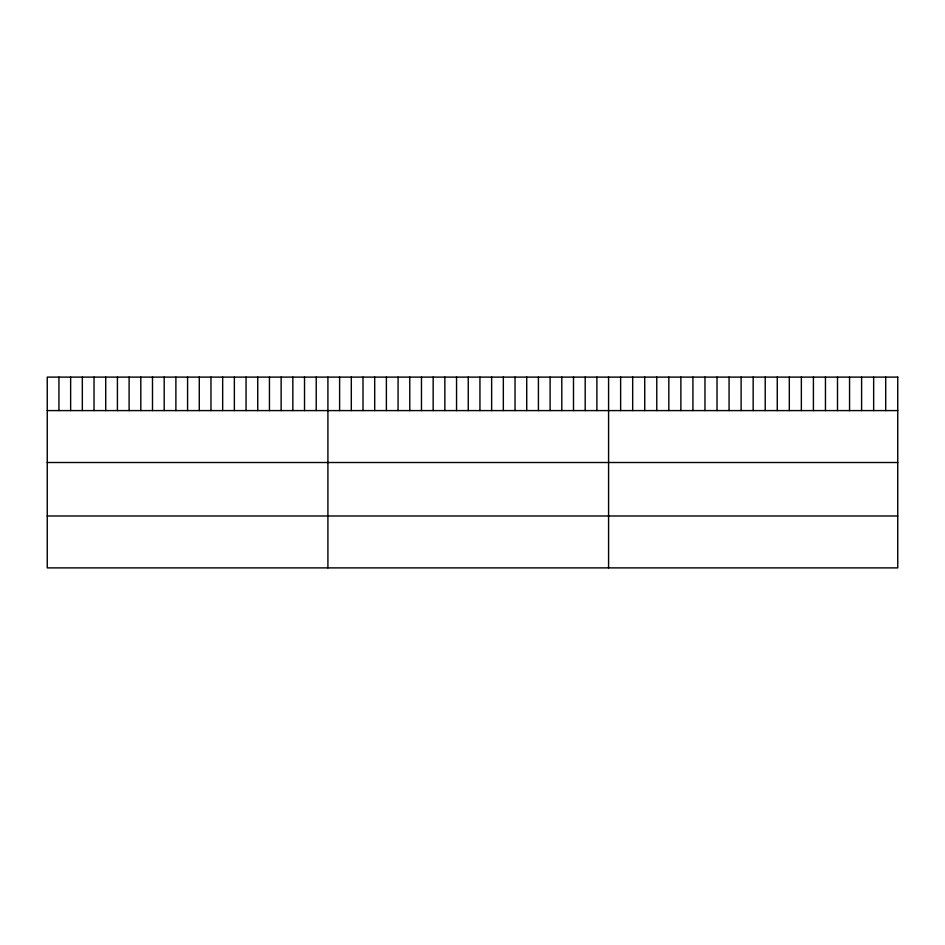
<?xml version="1.0" encoding="UTF-8"?>
<svg xmlns="http://www.w3.org/2000/svg" width="945" height="945" viewBox="0 0 945 945"><rect width="100%" height="100%" fill="white"/><g stroke="black" fill="none" stroke-linecap="round" stroke-linejoin="round"><path stroke-width="1.42" d="M47.25 410.591L897.75 410.591M47.25 462.507L897.75 462.507M47.25 515.982L897.75 515.982M885.701 377.114L885.701 410.591M873.652 377.114L873.652 410.591M861.604 377.114L861.604 410.591M849.555 377.114L849.555 410.591M837.506 377.114L837.506 410.591M825.457 377.114L825.457 410.591M813.409 377.114L813.409 410.591M801.36 377.114L801.36 410.591M789.311 377.114L789.311 410.591M777.262 377.114L777.262 410.591M765.214 377.114L765.214 410.591M753.165 377.114L753.165 410.591M741.116 377.114L741.116 410.591M729.067 377.114L729.067 410.591M717.019 377.114L717.019 410.591M704.97 377.114L704.97 410.591M692.921 377.114L692.921 410.591M680.872 377.114L680.872 410.591M668.824 377.114L668.824 410.591M656.775 377.114L656.775 410.591M644.726 377.114L644.726 410.591M632.678 377.114L632.678 410.591M620.629 377.114L620.629 410.591M608.58 377.114L608.58 567.886M596.886 377.114L596.886 410.591M585.191 377.114L585.191 410.591M573.497 377.114L573.497 410.591M561.803 377.114L561.803 410.591M550.108 377.114L550.108 410.591M538.414 377.114L538.414 410.591M526.719 377.114L526.719 410.591M515.025 377.114L515.025 410.591M503.331 377.114L503.331 410.591M491.636 377.114L491.636 410.591M479.942 377.114L479.942 410.591M468.247 377.114L468.247 410.591M456.553 377.114L456.553 410.591M444.859 377.114L444.859 410.591M433.164 377.114L433.164 410.591M421.47 377.114L421.47 410.591M409.776 377.114L409.776 410.591M398.081 377.114L398.081 410.591M386.387 377.114L386.387 410.591M374.692 377.114L374.692 410.591M362.998 377.114L362.998 410.591M351.304 377.114L351.304 410.591M339.609 377.114L339.609 410.591M327.915 377.114L327.915 567.886M316.221 377.114L316.221 410.591M304.526 377.114L304.526 410.591M292.832 377.114L292.832 410.591M281.137 377.114L281.137 410.591M269.443 377.114L269.443 410.591M257.749 377.114L257.749 410.591M246.054 377.114L246.054 410.591M234.36 377.114L234.36 410.591M222.666 377.114L222.666 410.591M210.971 377.114L210.971 410.591M199.277 377.114L199.277 410.591M187.583 377.114L187.583 410.591M175.888 377.114L175.888 410.591M164.194 377.114L164.194 410.591M152.499 377.114L152.499 410.591M140.805 377.114L140.805 410.591M129.111 377.114L129.111 410.591M117.416 377.114L117.416 410.591M105.722 377.114L105.722 410.591M94.027 377.114L94.027 410.591M82.333 377.114L82.333 410.591M70.639 377.114L70.639 410.591M58.944 377.114L58.944 410.591M897.75 377.114L47.25 377.114L47.25 567.886L897.75 567.886L897.75 377.114"/></g></svg>
